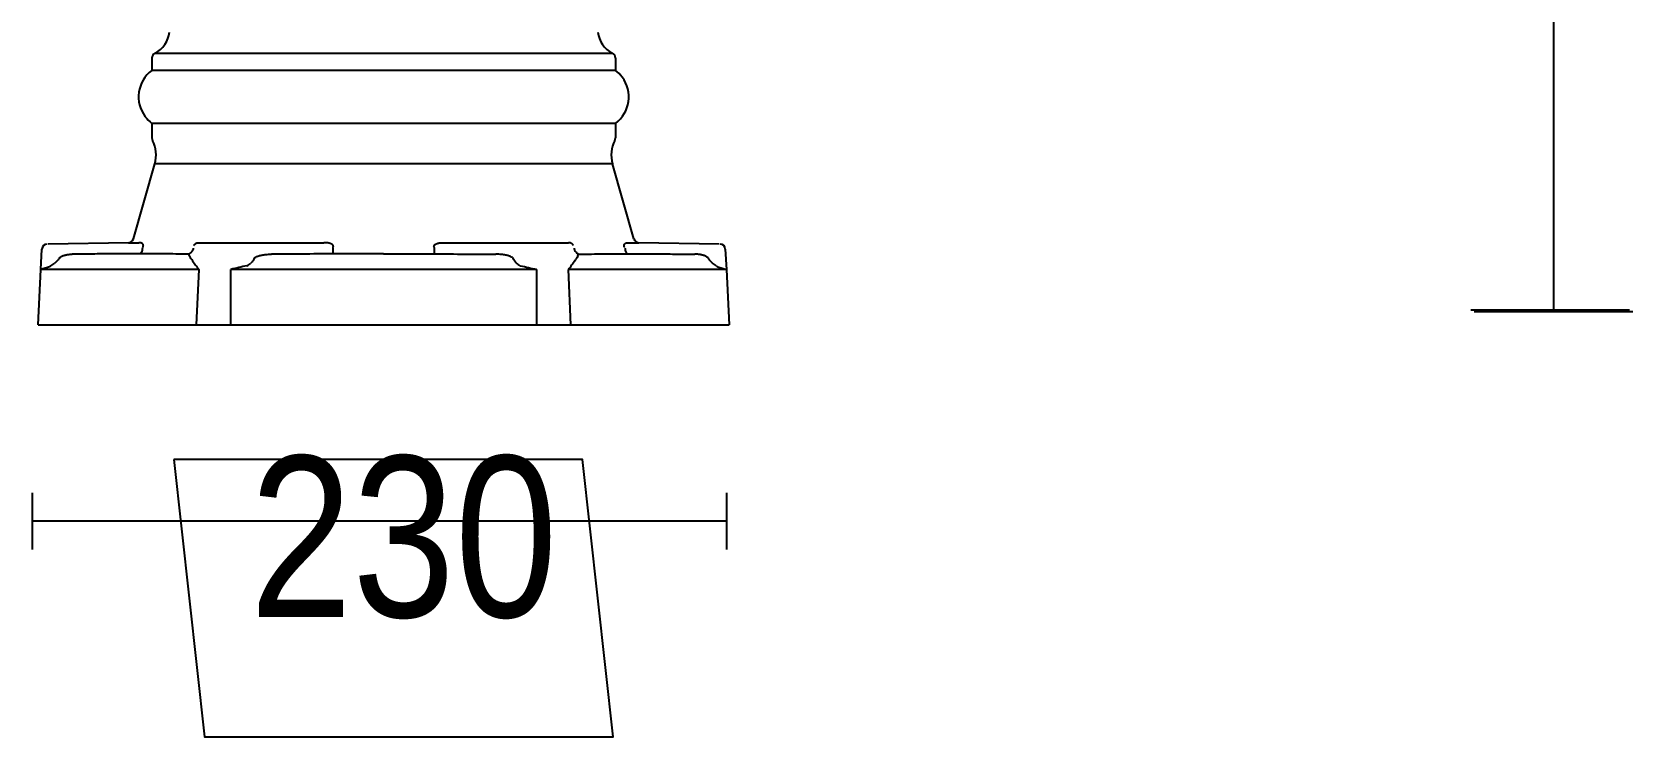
# Model space of a CAD drawing. Extents: x 0 to 191, y 0 to 344.
# Drawn here: x 23.2 to 101.7, y 0 to 34.6 of the extents above; entities that cross this region are included whole.
import ezdxf

# ---------------------------------------------------------------- set-up
doc = ezdxf.new("R2010")
doc.units = 0
doc.layers.add('LIVELLO_1', color=160, linetype='Continuous')
doc.styles.add('STD', font='txt')

# ---------------------------------------------------------------- blocks, each defined once
blk = doc.blocks.new('AI9-BLK1')
at = {"layer": 'LIVELLO_1', "color": 7}
for p, q in [((1.92, 1.816), (1.92, -151.506)), ((-66.757, -139.077), (-66.757, -139.686)), ((-66.614, -138.845), (-44.19, -138.845)), ((-44.041, -139.077), (-44.041, -139.686)), ((-44.041, -139.686), (-66.757, -139.686)), ((-66.757, -142.282), (-66.757, -142.993)), ((-44.041, -142.282), (-66.757, -142.282)), ((-44.041, -142.282), (-44.041, -142.993)), ((-67.665, -147.935), (-66.614, -144.264)), ((-44.19, -144.264), (-66.614, -144.264)), ((-43.136, -147.935), (-44.19, -144.264)), ((-67.907, -148.125), (-71.834, -148.19)), ((-67.907, -148.125), (-67.398, -148.125)), ((-64.464, -148.125), (-58.333, -148.125)), ((-52.468, -148.125), (-46.338, -148.125)), ((-43.404, -148.125), (-42.893, -148.125)), ((-38.966, -148.19), (-42.893, -148.125)), ((-72.194, -149.436), (-72.14, -148.439)), ((-57.889, -148.366), (-57.889, -148.67)), ((-52.914, -148.67), (-52.914, -148.366)), ((-38.661, -148.439), (-38.608, -149.436)), ((-72.334, -152.144), (-72.194, -149.436)), ((-64.457, -149.436), (-72.194, -149.436)), ((-64.457, -149.436), (-64.579, -152.144)), ((-62.894, -152.144), (-62.894, -149.436)), ((-55.402, -149.436), (-62.894, -149.436)), ((-47.906, -149.436), (-55.402, -149.436)), ((-47.906, -149.436), (-47.906, -152.144)), ((-38.608, -149.436), (-46.343, -149.436)), ((-46.222, -152.144), (-46.343, -149.436)), ((-38.608, -149.436), (-38.468, -152.144)), ((-72.334, -152.144), (-55.402, -152.144)), ((-55.402, -152.144), (-38.468, -152.144)), ((-2.14, -151.406), (5.638, -151.406)), ((-1.972, -151.492), (5.809, -151.492)), ((-72.629, -160.375), (-72.629, -163.157)), ((-38.605, -160.375), (-38.605, -163.157)), ((-38.605, -161.767), (-72.629, -161.767))]:
    blk.add_line(p, q, dxfattribs=at)
for points in [[(-64.924, -148.685), (-64.954, -148.685), (-64.985, -148.685)], [(-45.877, -148.685), (-45.847, -148.685), (-45.819, -148.685)]]:
    blk.add_lwpolyline(points, dxfattribs=at)
blk.add_lwpolyline([(-65.684, -158.746), (-64.184, -172.338), (-44.153, -172.338), (-45.656, -158.746)], close=True, dxfattribs=at)
for points in [[(-66.614, -138.845), (-66.208, -138.645), (-65.941, -138.254), (-65.895, -137.804)], [(-44.906, -137.804), (-44.863, -138.254), (-44.591, -138.645), (-44.19, -138.845)], [(-66.614, -138.845), (-66.7, -138.887), (-66.757, -138.978), (-66.757, -139.077)], [(-44.041, -139.077), (-44.041, -138.978), (-44.1, -138.887), (-44.19, -138.845)], [(-66.757, -142.993), (-66.757, -143.034), (-66.744, -143.075), (-66.725, -143.113)], [(-66.614, -144.264), (-66.503, -143.878), (-66.542, -143.467), (-66.725, -143.113)], [(-44.071, -143.113), (-44.259, -143.467), (-44.301, -143.878), (-44.19, -144.264)], [(-44.071, -143.113), (-44.056, -143.075), (-44.041, -143.034), (-44.041, -142.993)], [(-71.887, -148.19), (-72.021, -148.197), (-72.133, -148.301), (-72.14, -148.439)], [(-67.907, -148.125), (-67.796, -148.121), (-67.695, -148.044), (-67.665, -147.935)], [(-43.136, -147.935), (-43.105, -148.044), (-43.008, -148.121), (-42.893, -148.125)], [(-38.661, -148.439), (-38.669, -148.301), (-38.779, -148.197), (-38.915, -148.19)]]:
    blk.add_open_spline(points, degree=3, dxfattribs=at)
for points, knots in [([(-66.757, -139.686), (-67.474, -140.222), (-67.619, -141.236), (-67.08, -141.952), (-66.989, -142.077), (-66.882, -142.187), (-66.757, -142.282)], [0, 0, 0, 0, 1, 1, 1, 2, 2, 2, 2]), ([(-44.041, -142.282), (-43.328, -141.742), (-43.18, -140.722), (-43.717, -140.008), (-43.808, -139.886), (-43.921, -139.779), (-44.041, -139.686)], [0, 0, 0, 0, 1, 1, 1, 2, 2, 2, 2]), ([(-67.215, -148.366), (-67.204, -148.351), (-67.195, -148.339), (-67.186, -148.325), (-67.181, -148.309), (-67.176, -148.296), (-67.176, -148.28), (-67.172, -148.272), (-67.172, -148.263), (-67.176, -148.251), (-67.176, -148.24), (-67.177, -148.228), (-67.181, -148.218), (-67.184, -148.216), (-67.186, -148.209), (-67.19, -148.206), (-67.19, -148.201), (-67.195, -148.197), (-67.199, -148.19), (-67.204, -148.189), (-67.206, -148.183), (-67.211, -148.178), (-67.218, -148.173), (-67.22, -148.171), (-67.223, -148.168), (-67.23, -148.164), (-67.234, -148.161), (-67.243, -148.156), (-67.245, -148.154), (-67.252, -148.151), (-67.259, -148.151), (-67.265, -148.144), (-67.273, -148.142), (-67.282, -148.139), (-67.292, -148.137), (-67.301, -148.132), (-67.312, -148.132), (-67.326, -148.127), (-67.338, -148.127), (-67.354, -148.127), (-67.368, -148.125), (-67.383, -148.125), (-67.398, -148.125)], [0, 0, 0, 0, 1, 1, 1, 2, 2, 2, 3, 3, 3, 4, 4, 4, 5, 5, 5, 6, 6, 6, 7, 7, 7, 8, 8, 8, 9, 9, 9, 10, 10, 10, 11, 11, 11, 12, 12, 12, 13, 13, 13, 14, 14, 14, 14]), ([(-64.699, -148.264), (-64.694, -148.252), (-64.685, -148.24), (-64.679, -148.228), (-64.671, -148.218), (-64.664, -148.209), (-64.651, -148.201), (-64.646, -148.19), (-64.641, -148.189), (-64.632, -148.183), (-64.623, -148.176), (-64.617, -148.171), (-64.612, -148.164), (-64.607, -148.164), (-64.602, -148.161), (-64.598, -148.156), (-64.593, -148.154), (-64.588, -148.151), (-64.579, -148.147), (-64.573, -148.144), (-64.568, -148.142), (-64.56, -148.139), (-64.549, -148.137), (-64.543, -148.132), (-64.531, -148.132), (-64.524, -148.13), (-64.512, -148.127), (-64.501, -148.127), (-64.487, -148.125), (-64.477, -148.125), (-64.464, -148.125)], [0, 0, 0, 0, 1, 1, 1, 2, 2, 2, 3, 3, 3, 4, 4, 4, 5, 5, 5, 6, 6, 6, 7, 7, 7, 8, 8, 8, 9, 9, 9, 10, 10, 10, 10]), ([(-57.889, -148.366), (-57.877, -148.351), (-57.871, -148.337), (-57.866, -148.322), (-57.865, -148.309), (-57.866, -148.291), (-57.871, -148.275), (-57.875, -148.264), (-57.88, -148.256), (-57.886, -148.247), (-57.891, -148.238), (-57.903, -148.228), (-57.908, -148.218), (-57.917, -148.216), (-57.925, -148.209), (-57.93, -148.206), (-57.939, -148.201), (-57.947, -148.197), (-57.953, -148.19), (-57.965, -148.189), (-57.972, -148.183), (-57.981, -148.178), (-57.991, -148.173), (-58.001, -148.171), (-58.011, -148.168), (-58.023, -148.164), (-58.033, -148.161), (-58.043, -148.156), (-58.053, -148.154), (-58.062, -148.151), (-58.073, -148.151), (-58.091, -148.144), (-58.11, -148.142), (-58.124, -148.139), (-58.144, -148.137), (-58.159, -148.132), (-58.179, -148.132), (-58.204, -148.127), (-58.23, -148.127), (-58.251, -148.127), (-58.279, -148.125), (-58.308, -148.125), (-58.333, -148.125)], [0, 0, 0, 0, 1, 1, 1, 2, 2, 2, 3, 3, 3, 4, 4, 4, 5, 5, 5, 6, 6, 6, 7, 7, 7, 8, 8, 8, 9, 9, 9, 10, 10, 10, 11, 11, 11, 12, 12, 12, 13, 13, 13, 14, 14, 14, 14]), ([(-52.914, -148.366), (-52.922, -148.351), (-52.929, -148.337), (-52.934, -148.322), (-52.936, -148.309), (-52.936, -148.291), (-52.929, -148.275), (-52.929, -148.264), (-52.92, -148.256), (-52.914, -148.247), (-52.909, -148.238), (-52.9, -148.228), (-52.892, -148.218), (-52.883, -148.216), (-52.875, -148.209), (-52.867, -148.206), (-52.863, -148.201), (-52.857, -148.197), (-52.848, -148.19), (-52.835, -148.189), (-52.828, -148.183), (-52.82, -148.178), (-52.809, -148.173), (-52.8, -148.171), (-52.789, -148.168), (-52.781, -148.164), (-52.768, -148.161), (-52.757, -148.156), (-52.747, -148.154), (-52.738, -148.151), (-52.727, -148.151), (-52.71, -148.144), (-52.693, -148.142), (-52.674, -148.139), (-52.656, -148.137), (-52.641, -148.132), (-52.621, -148.132), (-52.599, -148.127), (-52.574, -148.127), (-52.547, -148.127), (-52.523, -148.125), (-52.494, -148.125), (-52.468, -148.125)], [0, 0, 0, 0, 1, 1, 1, 2, 2, 2, 3, 3, 3, 4, 4, 4, 5, 5, 5, 6, 6, 6, 7, 7, 7, 8, 8, 8, 9, 9, 9, 10, 10, 10, 11, 11, 11, 12, 12, 12, 13, 13, 13, 14, 14, 14, 14]), ([(-46.098, -148.264), (-46.106, -148.252), (-46.112, -148.24), (-46.123, -148.228), (-46.129, -148.218), (-46.135, -148.209), (-46.149, -148.201), (-46.154, -148.19), (-46.16, -148.189), (-46.168, -148.183), (-46.175, -148.176), (-46.183, -148.171), (-46.19, -148.164), (-46.193, -148.164), (-46.199, -148.161), (-46.204, -148.156), (-46.207, -148.154), (-46.216, -148.151), (-46.218, -148.147), (-46.227, -148.144), (-46.236, -148.142), (-46.241, -148.139), (-46.251, -148.137), (-46.257, -148.132), (-46.269, -148.132), (-46.28, -148.13), (-46.288, -148.127), (-46.299, -148.127), (-46.31, -148.125), (-46.324, -148.125), (-46.338, -148.125)], [0, 0, 0, 0, 1, 1, 1, 2, 2, 2, 3, 3, 3, 4, 4, 4, 5, 5, 5, 6, 6, 6, 7, 7, 7, 8, 8, 8, 9, 9, 9, 10, 10, 10, 10]), ([(-43.589, -148.366), (-43.596, -148.351), (-43.605, -148.339), (-43.614, -148.325), (-43.62, -148.309), (-43.625, -148.296), (-43.625, -148.28), (-43.625, -148.28), (-43.625, -148.251), (-43.625, -148.251), (-43.625, -148.24), (-43.621, -148.228), (-43.62, -148.218), (-43.616, -148.216), (-43.614, -148.209), (-43.611, -148.206), (-43.609, -148.201), (-43.605, -148.197), (-43.601, -148.19), (-43.596, -148.189), (-43.594, -148.183), (-43.589, -148.178), (-43.586, -148.173), (-43.581, -148.171), (-43.575, -148.168), (-43.572, -148.164), (-43.566, -148.161), (-43.561, -148.156), (-43.552, -148.154), (-43.549, -148.151), (-43.544, -148.151), (-43.535, -148.144), (-43.527, -148.142), (-43.515, -148.139), (-43.508, -148.137), (-43.499, -148.132), (-43.488, -148.132), (-43.475, -148.127), (-43.461, -148.127), (-43.448, -148.127), (-43.436, -148.125), (-43.418, -148.125), (-43.404, -148.125)], [0, 0, 0, 0, 1, 1, 1, 2, 2, 2, 3, 3, 3, 4, 4, 4, 5, 5, 5, 6, 6, 6, 7, 7, 7, 8, 8, 8, 9, 9, 9, 10, 10, 10, 11, 11, 11, 12, 12, 12, 13, 13, 13, 14, 14, 14, 14]), ([(-71.275, -148.854), (-71.309, -148.906), (-71.339, -148.953), (-71.378, -148.998), (-71.417, -149.039), (-71.459, -149.08), (-71.504, -149.122)], [0, 0, 0, 0, 1, 1, 1, 2, 2, 2, 2]), ([(-71.275, -148.854), (-71.253, -148.837), (-71.228, -148.815), (-71.205, -148.799), (-71.184, -148.787), (-71.156, -148.779), (-71.132, -148.77), (-71.113, -148.76), (-71.09, -148.755), (-71.071, -148.746), (-71.055, -148.741), (-71.036, -148.736), (-71.012, -148.732), (-70.99, -148.725), (-70.968, -148.72), (-70.942, -148.713), (-70.921, -148.711), (-70.896, -148.708), (-70.873, -148.706), (-70.84, -148.699), (-70.803, -148.696), (-70.769, -148.692), (-70.734, -148.69), (-70.695, -148.69), (-70.658, -148.685)], [0, 0, 0, 0, 1, 1, 1, 2, 2, 2, 3, 3, 3, 4, 4, 4, 5, 5, 5, 6, 6, 6, 7, 7, 7, 8, 8, 8, 8]), ([(-64.985, -148.685), (-65.379, -148.68), (-65.775, -148.678), (-66.169, -148.673), (-66.563, -148.67), (-66.957, -148.67), (-67.354, -148.67), (-67.565, -148.666), (-67.776, -148.666), (-67.988, -148.67), (-67.988, -148.67), (-68.649, -148.67), (-68.649, -148.67), (-68.947, -148.67), (-69.249, -148.678), (-69.548, -148.678), (-69.919, -148.68), (-70.286, -148.684), (-70.658, -148.685)], [0, 0, 0, 0, 1, 1, 1, 2, 2, 2, 3, 3, 3, 4, 4, 4, 5, 5, 5, 6, 6, 6, 6]), ([(-67.223, -148.399), (-67.223, -148.421), (-67.225, -148.449), (-67.23, -148.475), (-67.234, -148.499), (-67.243, -148.523), (-67.252, -148.546), (-67.262, -148.57), (-67.273, -148.592), (-67.29, -148.613), (-67.31, -148.634), (-67.333, -148.651), (-67.354, -148.67)], [0, 0, 0, 0, 1, 1, 1, 2, 2, 2, 3, 3, 3, 4, 4, 4, 4]), ([(-64.727, -148.399), (-64.731, -148.413), (-64.733, -148.428), (-64.738, -148.444), (-64.742, -148.459), (-64.745, -148.475), (-64.752, -148.492), (-64.772, -148.525), (-64.798, -148.56), (-64.824, -148.591), (-64.856, -148.625), (-64.895, -148.651), (-64.934, -148.68)], [0, 0, 0, 0, 1, 1, 1, 2, 2, 2, 3, 3, 3, 4, 4, 4, 4]), ([(-64.915, -148.787), (-64.918, -148.774), (-64.924, -148.755), (-64.924, -148.739), (-64.925, -148.723), (-64.924, -148.706), (-64.924, -148.685)], [0, 0, 0, 0, 1, 1, 1, 2, 2, 2, 2]), ([(-64.915, -148.787), (-64.818, -148.935), (-64.717, -149.086), (-64.612, -149.231), (-64.56, -149.298), (-64.51, -149.368), (-64.457, -149.436)], [0, 0, 0, 0, 1, 1, 1, 2, 2, 2, 2]), ([(-61.716, -148.854), (-61.74, -148.901), (-61.765, -148.951), (-61.799, -148.994), (-61.832, -149.039), (-61.869, -149.08), (-61.905, -149.122)], [0, 0, 0, 0, 1, 1, 1, 2, 2, 2, 2]), ([(-61.716, -148.854), (-61.684, -148.834), (-61.654, -148.815), (-61.62, -148.799), (-61.588, -148.787), (-61.558, -148.775), (-61.524, -148.767), (-61.5, -148.76), (-61.475, -148.755), (-61.448, -148.746), (-61.424, -148.741), (-61.396, -148.736), (-61.371, -148.732), (-61.341, -148.725), (-61.313, -148.72), (-61.279, -148.713), (-61.246, -148.711), (-61.212, -148.708), (-61.18, -148.706), (-61.136, -148.699), (-61.089, -148.696), (-61.044, -148.692), (-60.993, -148.69), (-60.944, -148.69), (-60.89, -148.685)], [0, 0, 0, 0, 1, 1, 1, 2, 2, 2, 3, 3, 3, 4, 4, 4, 5, 5, 5, 6, 6, 6, 7, 7, 7, 8, 8, 8, 8]), ([(-57.889, -148.67), (-58.389, -148.673), (-58.889, -148.678), (-59.389, -148.68), (-59.891, -148.68), (-60.391, -148.685), (-60.89, -148.685)], [0, 0, 0, 0, 1, 1, 1, 2, 2, 2, 2]), ([(-55.402, -148.666), (-55.402, -148.666), (-55.402, -148.666), (-55.402, -148.666), (-55.402, -148.666), (-55.404, -148.666), (-55.404, -148.666), (-55.404, -148.666), (-55.407, -148.666), (-55.407, -148.666), (-55.407, -148.666), (-55.409, -148.666), (-55.409, -148.666), (-55.409, -148.666), (-55.412, -148.666), (-55.412, -148.666), (-55.412, -148.666), (-55.416, -148.666), (-55.416, -148.666), (-55.416, -148.666), (-55.417, -148.666), (-55.417, -148.666), (-55.417, -148.666), (-55.423, -148.666), (-55.423, -148.666), (-55.423, -148.666), (-55.427, -148.666), (-55.427, -148.666), (-55.427, -148.666), (-55.432, -148.666), (-55.432, -148.666), (-55.432, -148.666), (-55.437, -148.666), (-55.437, -148.666), (-55.437, -148.666), (-55.441, -148.666), (-55.441, -148.666), (-55.441, -148.666), (-55.446, -148.666), (-55.446, -148.666), (-55.446, -148.666), (-55.454, -148.666), (-55.454, -148.666), (-55.454, -148.666), (-55.461, -148.666), (-55.461, -148.666), (-55.461, -148.666), (-55.466, -148.666), (-55.466, -148.666), (-55.466, -148.666), (-55.471, -148.666), (-55.471, -148.666), (-55.471, -148.666), (-55.476, -148.666), (-55.476, -148.666), (-55.476, -148.666), (-55.485, -148.666), (-55.485, -148.666), (-55.485, -148.666), (-55.494, -148.666), (-55.494, -148.666), (-55.494, -148.666), (-55.503, -148.666), (-55.503, -148.666), (-55.503, -148.666), (-55.508, -148.666), (-55.508, -148.666), (-55.508, -148.666), (-55.518, -148.666), (-55.518, -148.666), (-55.518, -148.666), (-55.524, -148.666), (-55.524, -148.666), (-55.524, -148.666), (-55.533, -148.666), (-55.533, -148.666), (-55.533, -148.666), (-55.542, -148.666), (-55.542, -148.666), (-55.542, -148.666), (-55.55, -148.666), (-55.55, -148.666), (-55.55, -148.666), (-55.561, -148.666), (-55.561, -148.666), (-55.561, -148.666), (-55.57, -148.666), (-55.57, -148.666), (-55.57, -148.666), (-55.58, -148.666), (-55.58, -148.666), (-55.58, -148.666), (-55.589, -148.666), (-55.589, -148.666), (-55.589, -148.666), (-55.598, -148.666), (-55.598, -148.666), (-55.598, -148.666), (-55.609, -148.666), (-55.609, -148.666), (-55.609, -148.666), (-55.619, -148.666), (-55.619, -148.666), (-55.619, -148.666), (-55.628, -148.666), (-55.628, -148.666), (-55.628, -148.666), (-55.638, -148.666), (-55.638, -148.666), (-55.638, -148.666), (-55.651, -148.666), (-55.651, -148.666), (-55.651, -148.666), (-55.662, -148.666), (-55.662, -148.666), (-55.662, -148.666), (-55.67, -148.666), (-55.67, -148.666), (-55.67, -148.666), (-55.681, -148.666), (-55.681, -148.666), (-55.681, -148.666), (-55.692, -148.666), (-55.692, -148.666), (-55.692, -148.666), (-55.704, -148.666), (-55.704, -148.666), (-55.704, -148.666), (-55.715, -148.666), (-55.715, -148.666), (-55.715, -148.666), (-55.725, -148.666), (-55.725, -148.666), (-55.725, -148.666), (-55.738, -148.666), (-55.738, -148.666), (-55.738, -148.666), (-55.748, -148.666), (-55.748, -148.666), (-55.748, -148.666), (-55.759, -148.666), (-55.759, -148.666), (-55.759, -148.666), (-55.771, -148.666), (-55.771, -148.666), (-55.771, -148.666), (-55.781, -148.666), (-55.781, -148.666), (-55.781, -148.666), (-55.796, -148.666), (-55.796, -148.666), (-55.796, -148.666), (-55.806, -148.666), (-55.806, -148.666), (-55.806, -148.666), (-55.818, -148.666), (-55.818, -148.666), (-55.818, -148.666), (-55.83, -148.666), (-55.83, -148.666), (-55.83, -148.666), (-55.84, -148.666), (-55.84, -148.666), (-55.84, -148.666), (-55.851, -148.666), (-55.851, -148.666), (-55.851, -148.666), (-55.863, -148.666), (-55.863, -148.666), (-55.863, -148.666), (-55.874, -148.666), (-55.874, -148.666), (-55.874, -148.666), (-55.888, -148.666), (-55.888, -148.666), (-55.888, -148.666), (-55.899, -148.666), (-55.899, -148.666), (-55.899, -148.666), (-55.936, -148.666), (-55.936, -148.666), (-55.936, -148.666), (-55.973, -148.666), (-55.973, -148.666), (-55.973, -148.666), (-56.008, -148.666), (-56.008, -148.666), (-56.008, -148.666), (-56.045, -148.666), (-56.045, -148.666), (-56.045, -148.666), (-56.078, -148.666), (-56.078, -148.666), (-56.093, -148.666), (-56.103, -148.67), (-56.114, -148.67), (-56.114, -148.67), (-56.147, -148.67), (-56.147, -148.67), (-56.147, -148.67), (-56.184, -148.67), (-56.184, -148.67), (-56.184, -148.67), (-56.218, -148.67), (-56.218, -148.67), (-56.218, -148.67), (-56.253, -148.67), (-56.253, -148.67), (-56.253, -148.67), (-56.287, -148.67), (-56.287, -148.67), (-56.287, -148.67), (-56.321, -148.67), (-56.321, -148.67), (-56.321, -148.67), (-56.358, -148.67), (-56.358, -148.67), (-56.358, -148.67), (-56.391, -148.67), (-56.391, -148.67), (-56.391, -148.67), (-56.425, -148.67), (-56.425, -148.67), (-56.425, -148.67), (-56.459, -148.67), (-56.459, -148.67), (-56.459, -148.67), (-56.492, -148.67), (-56.492, -148.67), (-56.492, -148.67), (-56.527, -148.67), (-56.527, -148.67), (-56.527, -148.67), (-56.565, -148.67), (-56.565, -148.67), (-56.565, -148.67), (-56.598, -148.67), (-56.598, -148.67), (-56.598, -148.67), (-56.631, -148.67), (-56.631, -148.67), (-56.631, -148.67), (-56.666, -148.67), (-56.666, -148.67), (-56.666, -148.67), (-56.704, -148.67), (-56.704, -148.67), (-56.704, -148.67), (-56.737, -148.67), (-56.737, -148.67), (-56.737, -148.67), (-56.776, -148.67), (-56.776, -148.67), (-56.776, -148.67), (-56.81, -148.67), (-56.81, -148.67), (-56.81, -148.67), (-56.829, -148.67), (-56.829, -148.67), (-56.829, -148.67), (-56.852, -148.67), (-56.852, -148.67), (-56.852, -148.67), (-56.868, -148.67), (-56.868, -148.67), (-56.868, -148.67), (-56.887, -148.67), (-56.887, -148.67), (-56.887, -148.67), (-56.911, -148.67), (-56.911, -148.67), (-56.911, -148.67), (-56.93, -148.67), (-56.93, -148.67), (-56.93, -148.67), (-56.949, -148.67), (-56.949, -148.67), (-56.949, -148.67), (-56.969, -148.67), (-56.969, -148.67), (-56.969, -148.67), (-56.992, -148.67), (-56.992, -148.67), (-56.992, -148.67), (-57.012, -148.67), (-57.012, -148.67), (-57.012, -148.67), (-57.03, -148.67), (-57.03, -148.67), (-57.03, -148.67), (-57.054, -148.67), (-57.054, -148.67), (-57.054, -148.67), (-57.069, -148.67), (-57.069, -148.67), (-57.069, -148.67), (-57.089, -148.67), (-57.089, -148.67), (-57.089, -148.67), (-57.108, -148.67), (-57.108, -148.67), (-57.108, -148.67), (-57.131, -148.67), (-57.131, -148.67), (-57.131, -148.67), (-57.151, -148.67), (-57.151, -148.67), (-57.151, -148.67), (-57.17, -148.67), (-57.17, -148.67), (-57.17, -148.67), (-57.193, -148.67), (-57.193, -148.67), (-57.193, -148.67), (-57.212, -148.67), (-57.212, -148.67), (-57.212, -148.67), (-57.232, -148.67), (-57.232, -148.67), (-57.232, -148.67), (-57.255, -148.67), (-57.255, -148.67), (-57.255, -148.67), (-57.271, -148.67), (-57.271, -148.67), (-57.271, -148.67), (-57.29, -148.67), (-57.29, -148.67), (-57.29, -148.67), (-57.313, -148.67), (-57.313, -148.67), (-57.313, -148.67), (-57.329, -148.67), (-57.329, -148.67), (-57.329, -148.67), (-57.349, -148.67), (-57.349, -148.67), (-57.349, -148.67), (-57.37, -148.67), (-57.37, -148.67), (-57.37, -148.67), (-57.391, -148.67), (-57.391, -148.67), (-57.391, -148.67), (-57.409, -148.67), (-57.409, -148.67), (-57.409, -148.67), (-57.428, -148.67), (-57.428, -148.67), (-57.428, -148.67), (-57.444, -148.67), (-57.444, -148.67), (-57.444, -148.67), (-57.467, -148.67), (-57.467, -148.67), (-57.467, -148.67), (-57.483, -148.67), (-57.483, -148.67), (-57.483, -148.67), (-57.501, -148.67), (-57.501, -148.67), (-57.501, -148.67), (-57.52, -148.67), (-57.52, -148.67), (-57.52, -148.67), (-57.536, -148.67), (-57.536, -148.67), (-57.536, -148.67), (-57.554, -148.67), (-57.554, -148.67), (-57.554, -148.67), (-57.569, -148.67), (-57.569, -148.67), (-57.569, -148.67), (-57.591, -148.67), (-57.591, -148.67), (-57.591, -148.67), (-57.607, -148.67), (-57.607, -148.67), (-57.607, -148.67), (-57.622, -148.67), (-57.622, -148.67), (-57.622, -148.67), (-57.64, -148.67), (-57.64, -148.67), (-57.64, -148.67), (-57.654, -148.67), (-57.654, -148.67), (-57.654, -148.67), (-57.67, -148.67), (-57.67, -148.67), (-57.67, -148.67), (-57.688, -148.67), (-57.688, -148.67), (-57.688, -148.67), (-57.704, -148.67), (-57.704, -148.67), (-57.704, -148.67), (-57.718, -148.67), (-57.718, -148.67), (-57.718, -148.67), (-57.732, -148.67), (-57.732, -148.67), (-57.732, -148.67), (-57.746, -148.67), (-57.746, -148.67), (-57.746, -148.67), (-57.764, -148.67), (-57.764, -148.67), (-57.764, -148.67), (-57.776, -148.67), (-57.776, -148.67), (-57.776, -148.67), (-57.79, -148.67), (-57.79, -148.67), (-57.79, -148.67), (-57.802, -148.67), (-57.802, -148.67), (-57.802, -148.67), (-57.817, -148.67), (-57.817, -148.67), (-57.817, -148.67), (-57.827, -148.67), (-57.827, -148.67), (-57.827, -148.67), (-57.841, -148.67), (-57.841, -148.67), (-57.841, -148.67), (-57.852, -148.67), (-57.852, -148.67), (-57.852, -148.67), (-57.866, -148.67), (-57.866, -148.67), (-57.866, -148.67), (-57.875, -148.67), (-57.875, -148.67), (-57.875, -148.67), (-57.889, -148.67), (-57.889, -148.67)], [0, 0, 0, 0, 1, 1, 1, 2, 2, 2, 3, 3, 3, 4, 4, 4, 5, 5, 5, 6, 6, 6, 7, 7, 7, 8, 8, 8, 9, 9, 9, 10, 10, 10, 11, 11, 11, 12, 12, 12, 13, 13, 13, 14, 14, 14, 15, 15, 15, 16, 16, 16, 17, 17, 17, 18, 18, 18, 19, 19, 19, 20, 20, 20, 21, 21, 21, 22, 22, 22, 23, 23, 23, 24, 24, 24, 25, 25, 25, 26, 26, 26, 27, 27, 27, 28, 28, 28, 29, 29, 29, 30, 30, 30, 31, 31, 31, 32, 32, 32, 33, 33, 33, 34, 34, 34, 35, 35, 35, 36, 36, 36, 37, 37, 37, 38, 38, 38, 39, 39, 39, 40, 40, 40, 41, 41, 41, 42, 42, 42, 43, 43, 43, 44, 44, 44, 45, 45, 45, 46, 46, 46, 47, 47, 47, 48, 48, 48, 49, 49, 49, 50, 50, 50, 51, 51, 51, 52, 52, 52, 53, 53, 53, 54, 54, 54, 55, 55, 55, 56, 56, 56, 57, 57, 57, 58, 58, 58, 59, 59, 59, 60, 60, 60, 61, 61, 61, 62, 62, 62, 63, 63, 63, 64, 64, 64, 65, 65, 65, 66, 66, 66, 67, 67, 67, 68, 68, 68, 69, 69, 69, 70, 70, 70, 71, 71, 71, 72, 72, 72, 73, 73, 73, 74, 74, 74, 75, 75, 75, 76, 76, 76, 77, 77, 77, 78, 78, 78, 79, 79, 79, 80, 80, 80, 81, 81, 81, 82, 82, 82, 83, 83, 83, 84, 84, 84, 85, 85, 85, 86, 86, 86, 87, 87, 87, 88, 88, 88, 89, 89, 89, 90, 90, 90, 91, 91, 91, 92, 92, 92, 93, 93, 93, 94, 94, 94, 95, 95, 95, 96, 96, 96, 97, 97, 97, 98, 98, 98, 99, 99, 99, 100, 100, 100, 101, 101, 101, 102, 102, 102, 103, 103, 103, 104, 104, 104, 105, 105, 105, 106, 106, 106, 107, 107, 107, 108, 108, 108, 109, 109, 109, 110, 110, 110, 111, 111, 111, 112, 112, 112, 113, 113, 113, 114, 114, 114, 115, 115, 115, 116, 116, 116, 117, 117, 117, 118, 118, 118, 119, 119, 119, 120, 120, 120, 121, 121, 121, 122, 122, 122, 123, 123, 123, 124, 124, 124, 125, 125, 125, 126, 126, 126, 127, 127, 127, 128, 128, 128, 129, 129, 129, 130, 130, 130, 131, 131, 131, 132, 132, 132, 133, 133, 133, 134, 134, 134, 135, 135, 135, 136, 136, 136, 137, 137, 137, 138, 138, 138, 139, 139, 139, 140, 140, 140, 141, 141, 141, 142, 142, 142, 143, 143, 143, 144, 144, 144, 145, 145, 145, 146, 146, 146, 146]), ([(-55.402, -148.666), (-55.402, -148.666), (-55.402, -148.666), (-55.402, -148.666), (-55.402, -148.666), (-55.399, -148.666), (-55.399, -148.666), (-55.399, -148.666), (-55.397, -148.666), (-55.397, -148.666), (-55.397, -148.666), (-55.393, -148.666), (-55.393, -148.666), (-55.393, -148.666), (-55.39, -148.666), (-55.39, -148.666), (-55.39, -148.666), (-55.388, -148.666), (-55.388, -148.666), (-55.388, -148.666), (-55.385, -148.666), (-55.385, -148.666), (-55.385, -148.666), (-55.383, -148.666), (-55.383, -148.666), (-55.383, -148.666), (-55.377, -148.666), (-55.377, -148.666), (-55.377, -148.666), (-55.373, -148.666), (-55.373, -148.666), (-55.373, -148.666), (-55.368, -148.666), (-55.368, -148.666), (-55.368, -148.666), (-55.365, -148.666), (-55.365, -148.666), (-55.365, -148.666), (-55.356, -148.666), (-55.356, -148.666), (-55.356, -148.666), (-55.354, -148.666), (-55.354, -148.666), (-55.354, -148.666), (-55.349, -148.666), (-55.349, -148.666), (-55.349, -148.666), (-55.34, -148.666), (-55.34, -148.666), (-55.34, -148.666), (-55.335, -148.666), (-55.335, -148.666), (-55.335, -148.666), (-55.329, -148.666), (-55.329, -148.666), (-55.329, -148.666), (-55.321, -148.666), (-55.321, -148.666), (-55.321, -148.666), (-55.316, -148.666), (-55.316, -148.666), (-55.316, -148.666), (-55.306, -148.666), (-55.306, -148.666), (-55.306, -148.666), (-55.301, -148.666), (-55.301, -148.666), (-55.301, -148.666), (-55.292, -148.666), (-55.292, -148.666), (-55.292, -148.666), (-55.284, -148.666), (-55.284, -148.666), (-55.284, -148.666), (-55.277, -148.666), (-55.277, -148.666), (-55.277, -148.666), (-55.264, -148.666), (-55.264, -148.666), (-55.264, -148.666), (-55.262, -148.666), (-55.262, -148.666), (-55.262, -148.666), (-55.25, -148.666), (-55.25, -148.666), (-55.25, -148.666), (-55.243, -148.666), (-55.243, -148.666), (-55.243, -148.666), (-55.234, -148.666), (-55.234, -148.666), (-55.234, -148.666), (-55.223, -148.666), (-55.223, -148.666), (-55.223, -148.666), (-55.211, -148.666), (-55.211, -148.666), (-55.211, -148.666), (-55.201, -148.666), (-55.201, -148.666), (-55.201, -148.666), (-55.191, -148.666), (-55.191, -148.666), (-55.191, -148.666), (-55.181, -148.666), (-55.181, -148.666), (-55.181, -148.666), (-55.173, -148.666), (-55.173, -148.666), (-55.173, -148.666), (-55.162, -148.666), (-55.162, -148.666), (-55.162, -148.666), (-55.149, -148.666), (-55.149, -148.666), (-55.149, -148.666), (-55.142, -148.666), (-55.142, -148.666), (-55.142, -148.666), (-55.13, -148.666), (-55.13, -148.666), (-55.13, -148.666), (-55.119, -148.666), (-55.119, -148.666), (-55.119, -148.666), (-55.109, -148.666), (-55.109, -148.666), (-55.109, -148.666), (-55.097, -148.666), (-55.097, -148.666), (-55.097, -148.666), (-55.085, -148.666), (-55.085, -148.666), (-55.085, -148.666), (-55.075, -148.666), (-55.075, -148.666), (-55.075, -148.666), (-55.063, -148.666), (-55.063, -148.666), (-55.063, -148.666), (-55.053, -148.666), (-55.053, -148.666), (-55.053, -148.666), (-55.041, -148.666), (-55.041, -148.666), (-55.041, -148.666), (-55.029, -148.666), (-55.029, -148.666), (-55.029, -148.666), (-55.015, -148.666), (-55.015, -148.666), (-55.015, -148.666), (-55.008, -148.666), (-55.008, -148.666), (-55.008, -148.666), (-54.996, -148.666), (-54.996, -148.666), (-54.996, -148.666), (-54.985, -148.666), (-54.985, -148.666), (-54.985, -148.666), (-54.971, -148.666), (-54.971, -148.666), (-54.971, -148.666), (-54.96, -148.666), (-54.96, -148.666), (-54.96, -148.666), (-54.948, -148.666), (-54.948, -148.666), (-54.948, -148.666), (-54.937, -148.666), (-54.937, -148.666), (-54.937, -148.666), (-54.923, -148.666), (-54.923, -148.666), (-54.923, -148.666), (-54.915, -148.666), (-54.915, -148.666), (-54.915, -148.666), (-54.904, -148.666), (-54.904, -148.666), (-54.904, -148.666), (-54.865, -148.666), (-54.865, -148.666), (-54.865, -148.666), (-54.827, -148.666), (-54.827, -148.666), (-54.827, -148.666), (-54.792, -148.666), (-54.792, -148.666), (-54.792, -148.666), (-54.755, -148.666), (-54.755, -148.666), (-54.755, -148.666), (-54.722, -148.666), (-54.722, -148.666), (-54.708, -148.666), (-54.701, -148.67), (-54.689, -148.67), (-54.689, -148.67), (-54.653, -148.67), (-54.653, -148.67), (-54.653, -148.67), (-54.616, -148.67), (-54.616, -148.67), (-54.616, -148.67), (-54.583, -148.67), (-54.583, -148.67), (-54.583, -148.67), (-54.547, -148.67), (-54.547, -148.67), (-54.547, -148.67), (-54.515, -148.67), (-54.515, -148.67), (-54.515, -148.67), (-54.48, -148.67), (-54.48, -148.67), (-54.48, -148.67), (-54.446, -148.67), (-54.446, -148.67), (-54.446, -148.67), (-54.413, -148.67), (-54.413, -148.67), (-54.413, -148.67), (-54.375, -148.67), (-54.375, -148.67), (-54.375, -148.67), (-54.342, -148.67), (-54.342, -148.67), (-54.342, -148.67), (-54.306, -148.67), (-54.306, -148.67), (-54.306, -148.67), (-54.273, -148.67), (-54.273, -148.67), (-54.273, -148.67), (-54.239, -148.67), (-54.239, -148.67), (-54.239, -148.67), (-54.202, -148.67), (-54.202, -148.67), (-54.202, -148.67), (-54.169, -148.67), (-54.169, -148.67), (-54.169, -148.67), (-54.136, -148.67), (-54.136, -148.67), (-54.136, -148.67), (-54.097, -148.67), (-54.097, -148.67), (-54.097, -148.67), (-54.063, -148.67), (-54.063, -148.67), (-54.063, -148.67), (-54.026, -148.67), (-54.026, -148.67), (-54.026, -148.67), (-53.991, -148.67), (-53.991, -148.67), (-53.991, -148.67), (-53.971, -148.67), (-53.971, -148.67), (-53.971, -148.67), (-53.952, -148.67), (-53.952, -148.67), (-53.952, -148.67), (-53.932, -148.67), (-53.932, -148.67), (-53.932, -148.67), (-53.909, -148.67), (-53.909, -148.67), (-53.909, -148.67), (-53.89, -148.67), (-53.89, -148.67), (-53.89, -148.67), (-53.87, -148.67), (-53.87, -148.67), (-53.87, -148.67), (-53.851, -148.67), (-53.851, -148.67), (-53.851, -148.67), (-53.831, -148.67), (-53.831, -148.67), (-53.831, -148.67), (-53.809, -148.67), (-53.809, -148.67), (-53.809, -148.67), (-53.789, -148.67), (-53.789, -148.67), (-53.789, -148.67), (-53.77, -148.67), (-53.77, -148.67), (-53.77, -148.67), (-53.75, -148.67), (-53.75, -148.67), (-53.75, -148.67), (-53.731, -148.67), (-53.731, -148.67), (-53.731, -148.67), (-53.711, -148.67), (-53.711, -148.67), (-53.711, -148.67), (-53.688, -148.67), (-53.688, -148.67), (-53.688, -148.67), (-53.669, -148.67), (-53.669, -148.67), (-53.669, -148.67), (-53.649, -148.67), (-53.649, -148.67), (-53.649, -148.67), (-53.63, -148.67), (-53.63, -148.67), (-53.63, -148.67), (-53.61, -148.67), (-53.61, -148.67), (-53.61, -148.67), (-53.588, -148.67), (-53.588, -148.67), (-53.588, -148.67), (-53.568, -148.67), (-53.568, -148.67), (-53.568, -148.67), (-53.549, -148.67), (-53.549, -148.67), (-53.549, -148.67), (-53.529, -148.67), (-53.529, -148.67), (-53.529, -148.67), (-53.51, -148.67), (-53.51, -148.67), (-53.51, -148.67), (-53.49, -148.67), (-53.49, -148.67), (-53.49, -148.67), (-53.471, -148.67), (-53.471, -148.67), (-53.471, -148.67), (-53.448, -148.67), (-53.448, -148.67), (-53.448, -148.67), (-53.43, -148.67), (-53.43, -148.67), (-53.43, -148.67), (-53.411, -148.67), (-53.411, -148.67), (-53.411, -148.67), (-53.391, -148.67), (-53.391, -148.67), (-53.391, -148.67), (-53.372, -148.67), (-53.372, -148.67), (-53.372, -148.67), (-53.356, -148.67), (-53.356, -148.67), (-53.356, -148.67), (-53.337, -148.67), (-53.337, -148.67), (-53.337, -148.67), (-53.319, -148.67), (-53.319, -148.67), (-53.319, -148.67), (-53.3, -148.67), (-53.3, -148.67), (-53.3, -148.67), (-53.28, -148.67), (-53.28, -148.67), (-53.28, -148.67), (-53.263, -148.67), (-53.263, -148.67), (-53.263, -148.67), (-53.246, -148.67), (-53.246, -148.67), (-53.246, -148.67), (-53.227, -148.67), (-53.227, -148.67), (-53.227, -148.67), (-53.214, -148.67), (-53.214, -148.67), (-53.214, -148.67), (-53.194, -148.67), (-53.194, -148.67), (-53.194, -148.67), (-53.18, -148.67), (-53.18, -148.67), (-53.18, -148.67), (-53.164, -148.67), (-53.164, -148.67), (-53.164, -148.67), (-53.143, -148.67), (-53.143, -148.67), (-53.143, -148.67), (-53.13, -148.67), (-53.13, -148.67), (-53.13, -148.67), (-53.113, -148.67), (-53.113, -148.67), (-53.113, -148.67), (-53.096, -148.67), (-53.096, -148.67), (-53.096, -148.67), (-53.083, -148.67), (-53.083, -148.67), (-53.083, -148.67), (-53.069, -148.67), (-53.069, -148.67), (-53.069, -148.67), (-53.051, -148.67), (-53.051, -148.67), (-53.051, -148.67), (-53.04, -148.67), (-53.04, -148.67), (-53.04, -148.67), (-53.022, -148.67), (-53.022, -148.67), (-53.022, -148.67), (-53.012, -148.67), (-53.012, -148.67), (-53.012, -148.67), (-52.998, -148.67), (-52.998, -148.67), (-52.998, -148.67), (-52.983, -148.67), (-52.983, -148.67), (-52.983, -148.67), (-52.973, -148.67), (-52.973, -148.67), (-52.973, -148.67), (-52.959, -148.67), (-52.959, -148.67), (-52.959, -148.67), (-52.948, -148.67), (-52.948, -148.67), (-52.948, -148.67), (-52.936, -148.67), (-52.936, -148.67), (-52.936, -148.67), (-52.922, -148.67), (-52.922, -148.67), (-52.922, -148.67), (-52.914, -148.67), (-52.914, -148.67)], [0, 0, 0, 0, 1, 1, 1, 2, 2, 2, 3, 3, 3, 4, 4, 4, 5, 5, 5, 6, 6, 6, 7, 7, 7, 8, 8, 8, 9, 9, 9, 10, 10, 10, 11, 11, 11, 12, 12, 12, 13, 13, 13, 14, 14, 14, 15, 15, 15, 16, 16, 16, 17, 17, 17, 18, 18, 18, 19, 19, 19, 20, 20, 20, 21, 21, 21, 22, 22, 22, 23, 23, 23, 24, 24, 24, 25, 25, 25, 26, 26, 26, 27, 27, 27, 28, 28, 28, 29, 29, 29, 30, 30, 30, 31, 31, 31, 32, 32, 32, 33, 33, 33, 34, 34, 34, 35, 35, 35, 36, 36, 36, 37, 37, 37, 38, 38, 38, 39, 39, 39, 40, 40, 40, 41, 41, 41, 42, 42, 42, 43, 43, 43, 44, 44, 44, 45, 45, 45, 46, 46, 46, 47, 47, 47, 48, 48, 48, 49, 49, 49, 50, 50, 50, 51, 51, 51, 52, 52, 52, 53, 53, 53, 54, 54, 54, 55, 55, 55, 56, 56, 56, 57, 57, 57, 58, 58, 58, 59, 59, 59, 60, 60, 60, 61, 61, 61, 62, 62, 62, 63, 63, 63, 64, 64, 64, 65, 65, 65, 66, 66, 66, 67, 67, 67, 68, 68, 68, 69, 69, 69, 70, 70, 70, 71, 71, 71, 72, 72, 72, 73, 73, 73, 74, 74, 74, 75, 75, 75, 76, 76, 76, 77, 77, 77, 78, 78, 78, 79, 79, 79, 80, 80, 80, 81, 81, 81, 82, 82, 82, 83, 83, 83, 84, 84, 84, 85, 85, 85, 86, 86, 86, 87, 87, 87, 88, 88, 88, 89, 89, 89, 90, 90, 90, 91, 91, 91, 92, 92, 92, 93, 93, 93, 94, 94, 94, 95, 95, 95, 96, 96, 96, 97, 97, 97, 98, 98, 98, 99, 99, 99, 100, 100, 100, 101, 101, 101, 102, 102, 102, 103, 103, 103, 104, 104, 104, 105, 105, 105, 106, 106, 106, 107, 107, 107, 108, 108, 108, 109, 109, 109, 110, 110, 110, 111, 111, 111, 112, 112, 112, 113, 113, 113, 114, 114, 114, 115, 115, 115, 116, 116, 116, 117, 117, 117, 118, 118, 118, 119, 119, 119, 120, 120, 120, 121, 121, 121, 122, 122, 122, 123, 123, 123, 124, 124, 124, 125, 125, 125, 126, 126, 126, 127, 127, 127, 128, 128, 128, 129, 129, 129, 130, 130, 130, 131, 131, 131, 132, 132, 132, 133, 133, 133, 134, 134, 134, 135, 135, 135, 136, 136, 136, 137, 137, 137, 138, 138, 138, 139, 139, 139, 140, 140, 140, 141, 141, 141, 142, 142, 142, 143, 143, 143, 144, 144, 144, 145, 145, 145, 146, 146, 146, 147, 147, 147, 147]), ([(-52.914, -148.67), (-52.415, -148.673), (-51.911, -148.678), (-51.412, -148.68), (-50.91, -148.68), (-50.409, -148.685), (-49.907, -148.685)], [0, 0, 0, 0, 1, 1, 1, 2, 2, 2, 2]), ([(-49.085, -148.854), (-49.117, -148.834), (-49.147, -148.815), (-49.184, -148.799), (-49.214, -148.787), (-49.246, -148.775), (-49.276, -148.767), (-49.3, -148.76), (-49.325, -148.755), (-49.352, -148.746), (-49.376, -148.741), (-49.405, -148.736), (-49.43, -148.732), (-49.46, -148.725), (-49.491, -148.72), (-49.524, -148.713), (-49.555, -148.711), (-49.588, -148.708), (-49.619, -148.706), (-49.664, -148.699), (-49.712, -148.696), (-49.756, -148.692), (-49.807, -148.69), (-49.86, -148.69), (-49.907, -148.685)], [0, 0, 0, 0, 1, 1, 1, 2, 2, 2, 3, 3, 3, 4, 4, 4, 5, 5, 5, 6, 6, 6, 7, 7, 7, 8, 8, 8, 8]), ([(-49.085, -148.854), (-49.06, -148.901), (-49.035, -148.951), (-49.002, -148.994), (-48.97, -149.039), (-48.931, -149.08), (-48.896, -149.122)], [0, 0, 0, 0, 1, 1, 1, 2, 2, 2, 2]), ([(-45.885, -148.787), (-45.986, -148.935), (-46.084, -149.086), (-46.19, -149.231), (-46.241, -149.298), (-46.29, -149.368), (-46.343, -149.436)], [0, 0, 0, 0, 1, 1, 1, 2, 2, 2, 2]), ([(-46.074, -148.399), (-46.069, -148.413), (-46.067, -148.428), (-46.062, -148.444), (-46.059, -148.459), (-46.055, -148.475), (-46.05, -148.492)], [0, 0, 0, 0, 1, 1, 1, 2, 2, 2, 2]), ([(-46.05, -148.492), (-46.029, -148.525), (-46.006, -148.56), (-45.976, -148.591), (-45.944, -148.625), (-45.905, -148.651), (-45.866, -148.68)], [0, 0, 0, 0, 1, 1, 1, 2, 2, 2, 2]), ([(-45.885, -148.787), (-45.882, -148.774), (-45.88, -148.755), (-45.877, -148.739), (-45.877, -148.739), (-45.877, -148.685), (-45.877, -148.685)], [0, 0, 0, 0, 1, 1, 1, 2, 2, 2, 2]), ([(-45.819, -148.685), (-45.421, -148.68), (-45.027, -148.678), (-44.633, -148.673), (-44.24, -148.67), (-43.842, -148.67), (-43.448, -148.67)], [0, 0, 0, 0, 1, 1, 1, 2, 2, 2, 2]), ([(-43.577, -148.399), (-43.577, -148.421), (-43.575, -148.449), (-43.572, -148.475), (-43.566, -148.499), (-43.561, -148.523), (-43.549, -148.546), (-43.542, -148.57), (-43.527, -148.592), (-43.51, -148.613), (-43.493, -148.634), (-43.468, -148.651), (-43.448, -148.67)], [0, 0, 0, 0, 1, 1, 1, 2, 2, 2, 3, 3, 3, 4, 4, 4, 4]), ([(-43.448, -148.67), (-43.236, -148.666), (-43.024, -148.666), (-42.812, -148.67), (-42.812, -148.67), (-42.155, -148.67), (-42.155, -148.67), (-41.853, -148.67), (-41.551, -148.678), (-41.253, -148.678), (-40.883, -148.68), (-40.513, -148.684), (-40.147, -148.685)], [0, 0, 0, 0, 1, 1, 1, 2, 2, 2, 3, 3, 3, 4, 4, 4, 4]), ([(-39.525, -148.854), (-39.549, -148.837), (-39.572, -148.815), (-39.597, -148.799), (-39.62, -148.787), (-39.643, -148.779), (-39.67, -148.77), (-39.687, -148.76), (-39.707, -148.755), (-39.726, -148.746), (-39.749, -148.741), (-39.768, -148.736), (-39.788, -148.732), (-39.81, -148.725), (-39.832, -148.72), (-39.855, -148.713), (-39.883, -148.711), (-39.905, -148.708), (-39.931, -148.706), (-39.965, -148.699), (-39.998, -148.696), (-40.028, -148.692), (-40.067, -148.69), (-40.104, -148.69), (-40.147, -148.685)], [0, 0, 0, 0, 1, 1, 1, 2, 2, 2, 3, 3, 3, 4, 4, 4, 5, 5, 5, 6, 6, 6, 7, 7, 7, 8, 8, 8, 8]), ([(-39.525, -148.854), (-39.491, -148.906), (-39.461, -148.953), (-39.422, -148.998), (-39.383, -149.039), (-39.338, -149.08), (-39.296, -149.122)], [0, 0, 0, 0, 1, 1, 1, 2, 2, 2, 2]), ([(-71.714, -149.253), (-71.733, -149.275), (-71.751, -149.293), (-71.77, -149.305), (-71.828, -149.348), (-71.91, -149.351), (-71.983, -149.368), (-72.059, -149.384), (-72.125, -149.406), (-72.194, -149.436)], [0, 0, 0, 0, 1, 1, 1, 2, 2, 2, 3, 3, 3, 3]), ([(-71.714, -149.253), (-71.678, -149.234), (-71.641, -149.215), (-71.608, -149.194), (-71.57, -149.168), (-71.537, -149.144), (-71.504, -149.122)], [0, 0, 0, 0, 1, 1, 1, 2, 2, 2, 2]), ([(-62.097, -149.253), (-62.23, -149.282), (-62.363, -149.31), (-62.495, -149.341), (-62.63, -149.372), (-62.759, -149.405), (-62.894, -149.436)], [0, 0, 0, 0, 1, 1, 1, 2, 2, 2, 2]), ([(-62.097, -149.253), (-62.062, -149.234), (-62.025, -149.215), (-61.994, -149.194), (-61.962, -149.172), (-61.932, -149.148), (-61.905, -149.122)], [0, 0, 0, 0, 1, 1, 1, 2, 2, 2, 2]), ([(-48.705, -149.253), (-48.739, -149.234), (-48.772, -149.215), (-48.806, -149.194), (-48.838, -149.172), (-48.864, -149.148), (-48.896, -149.122)], [0, 0, 0, 0, 1, 1, 1, 2, 2, 2, 2]), ([(-48.705, -149.253), (-48.571, -149.282), (-48.437, -149.31), (-48.306, -149.341), (-48.172, -149.372), (-48.041, -149.405), (-47.906, -149.436)], [0, 0, 0, 0, 1, 1, 1, 2, 2, 2, 2]), ([(-39.087, -149.253), (-39.122, -149.234), (-39.159, -149.215), (-39.196, -149.194), (-39.23, -149.168), (-39.264, -149.144), (-39.296, -149.122)], [0, 0, 0, 0, 1, 1, 1, 2, 2, 2, 2]), ([(-39.087, -149.253), (-39.069, -149.275), (-39.05, -149.293), (-39.03, -149.305), (-38.968, -149.348), (-38.89, -149.351), (-38.818, -149.368), (-38.745, -149.384), (-38.675, -149.406), (-38.608, -149.436)], [0, 0, 0, 0, 1, 1, 1, 2, 2, 2, 3, 3, 3, 3])]:
    blk.add_open_spline(points, degree=3, knots=knots, dxfattribs=at)
at = {"layer": 'LIVELLO_1', "color": 7, "insert": (-61.958, -158.577), "char_height": 7.88617, "attachment_point": 1, "style": 'STD'}
blk.add_mtext('\\fArial Narrow|b0|i0;\\H7.8862;\\C7;230', dxfattribs=at)

msp = doc.modelspace()

# ---------------------------------------------------------------- block references
at = {"layer": 'LIVELLO_1', "color": 7}
msp.add_blockref('AI9-BLK1', (95.846002, 172.367257), dxfattribs=at)

doc.saveas('drawing.dxf')
